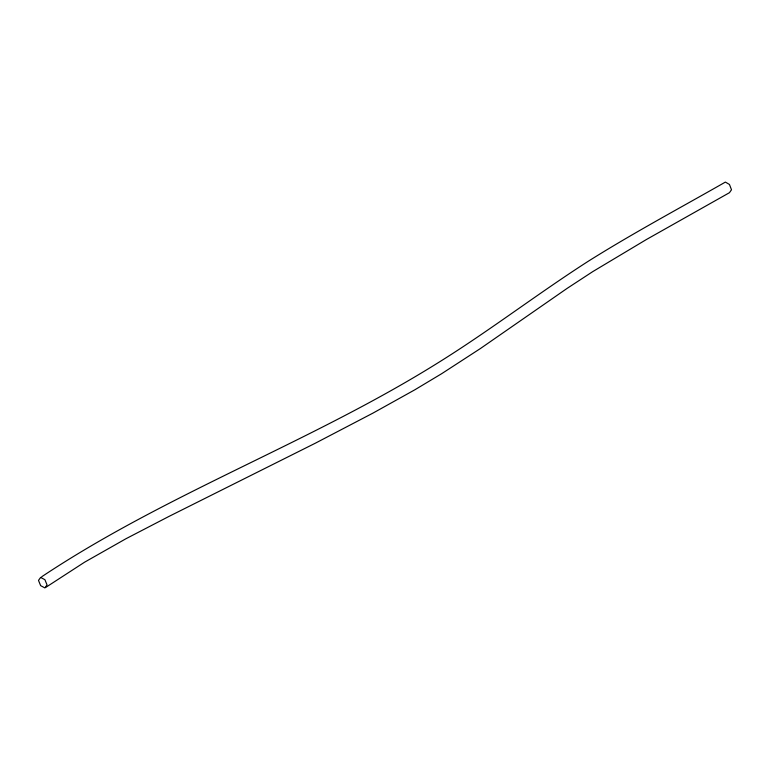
<?xml version="1.0" encoding="UTF-8"?>
<svg xmlns="http://www.w3.org/2000/svg" width="770" height="770" viewBox="0 0 770 770"><rect width="100%" height="100%" fill="white"/><g stroke="black" fill="none" stroke-linecap="round" stroke-linejoin="round"><path stroke-width="1.16" d="M41.705 576.759C166.772 493.464 310.06 442.644 437.447 363.171C489.056 331.129 537.248 293.986 588.367 261.194C633.036 233.118 679.583 208.247 725.379 182.086L729.46 184.473L731.5 189.776L729.46 192.692L646.348 239.557L592.659 271.675L567.095 288.404L480.374 348.56L441.701 373.671L414.799 389.822L372.901 413.144L315.392 443.173L169.025 516.391L125.876 538.779L84.575 562.196L45.988 587.24M40.637 577.423L38.5 580.397L40.637 585.643L44.91 587.914L47.047 584.94L44.91 579.694L40.637 577.423"/></g></svg>
